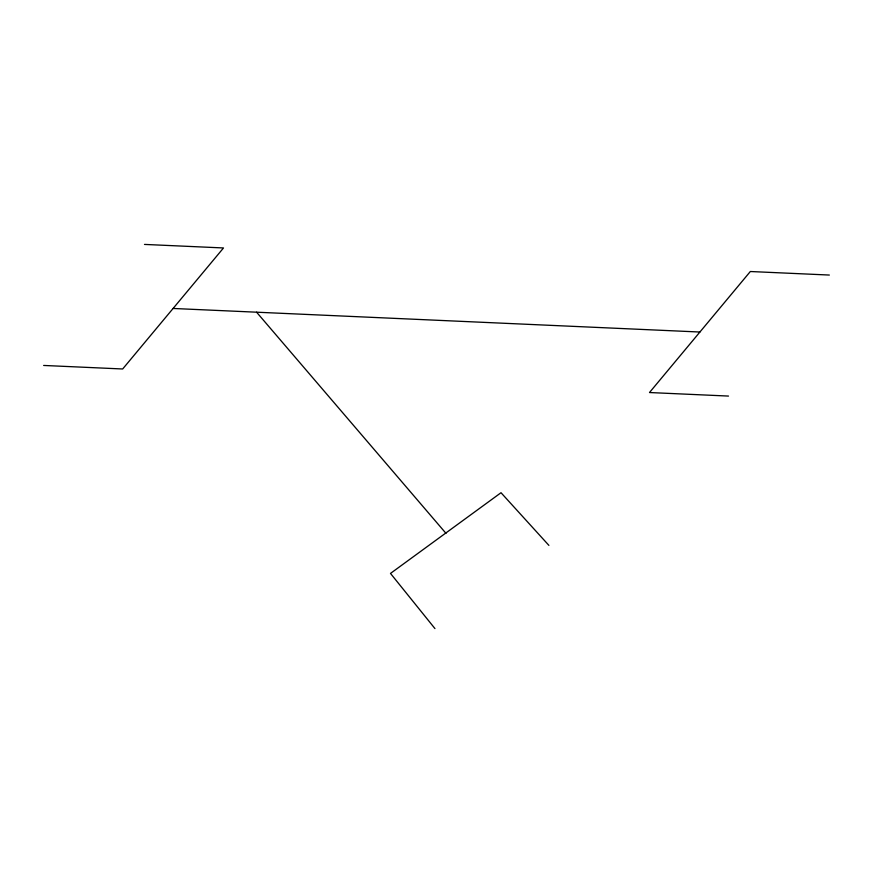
<?xml version="1.0" encoding="UTF-8"?>
<svg xmlns="http://www.w3.org/2000/svg" width="873" height="873" viewBox="0 0 873 873"><rect width="100%" height="100%" fill="white"/><g stroke="black" fill="none" stroke-linecap="round" stroke-linejoin="round"><path stroke-width="1.31" d="M144.492 244.418L223.51 247.954L122.667 368.984L43.65 365.449M829.35 275.05L750.333 271.514L649.49 392.534L728.508 396.069M173.094 308.464L699.906 332.024M548.899 545.385L501.015 492.721L390.493 573.419L434.95 628.582M256.586 312.196L445.972 533.327"/></g></svg>
